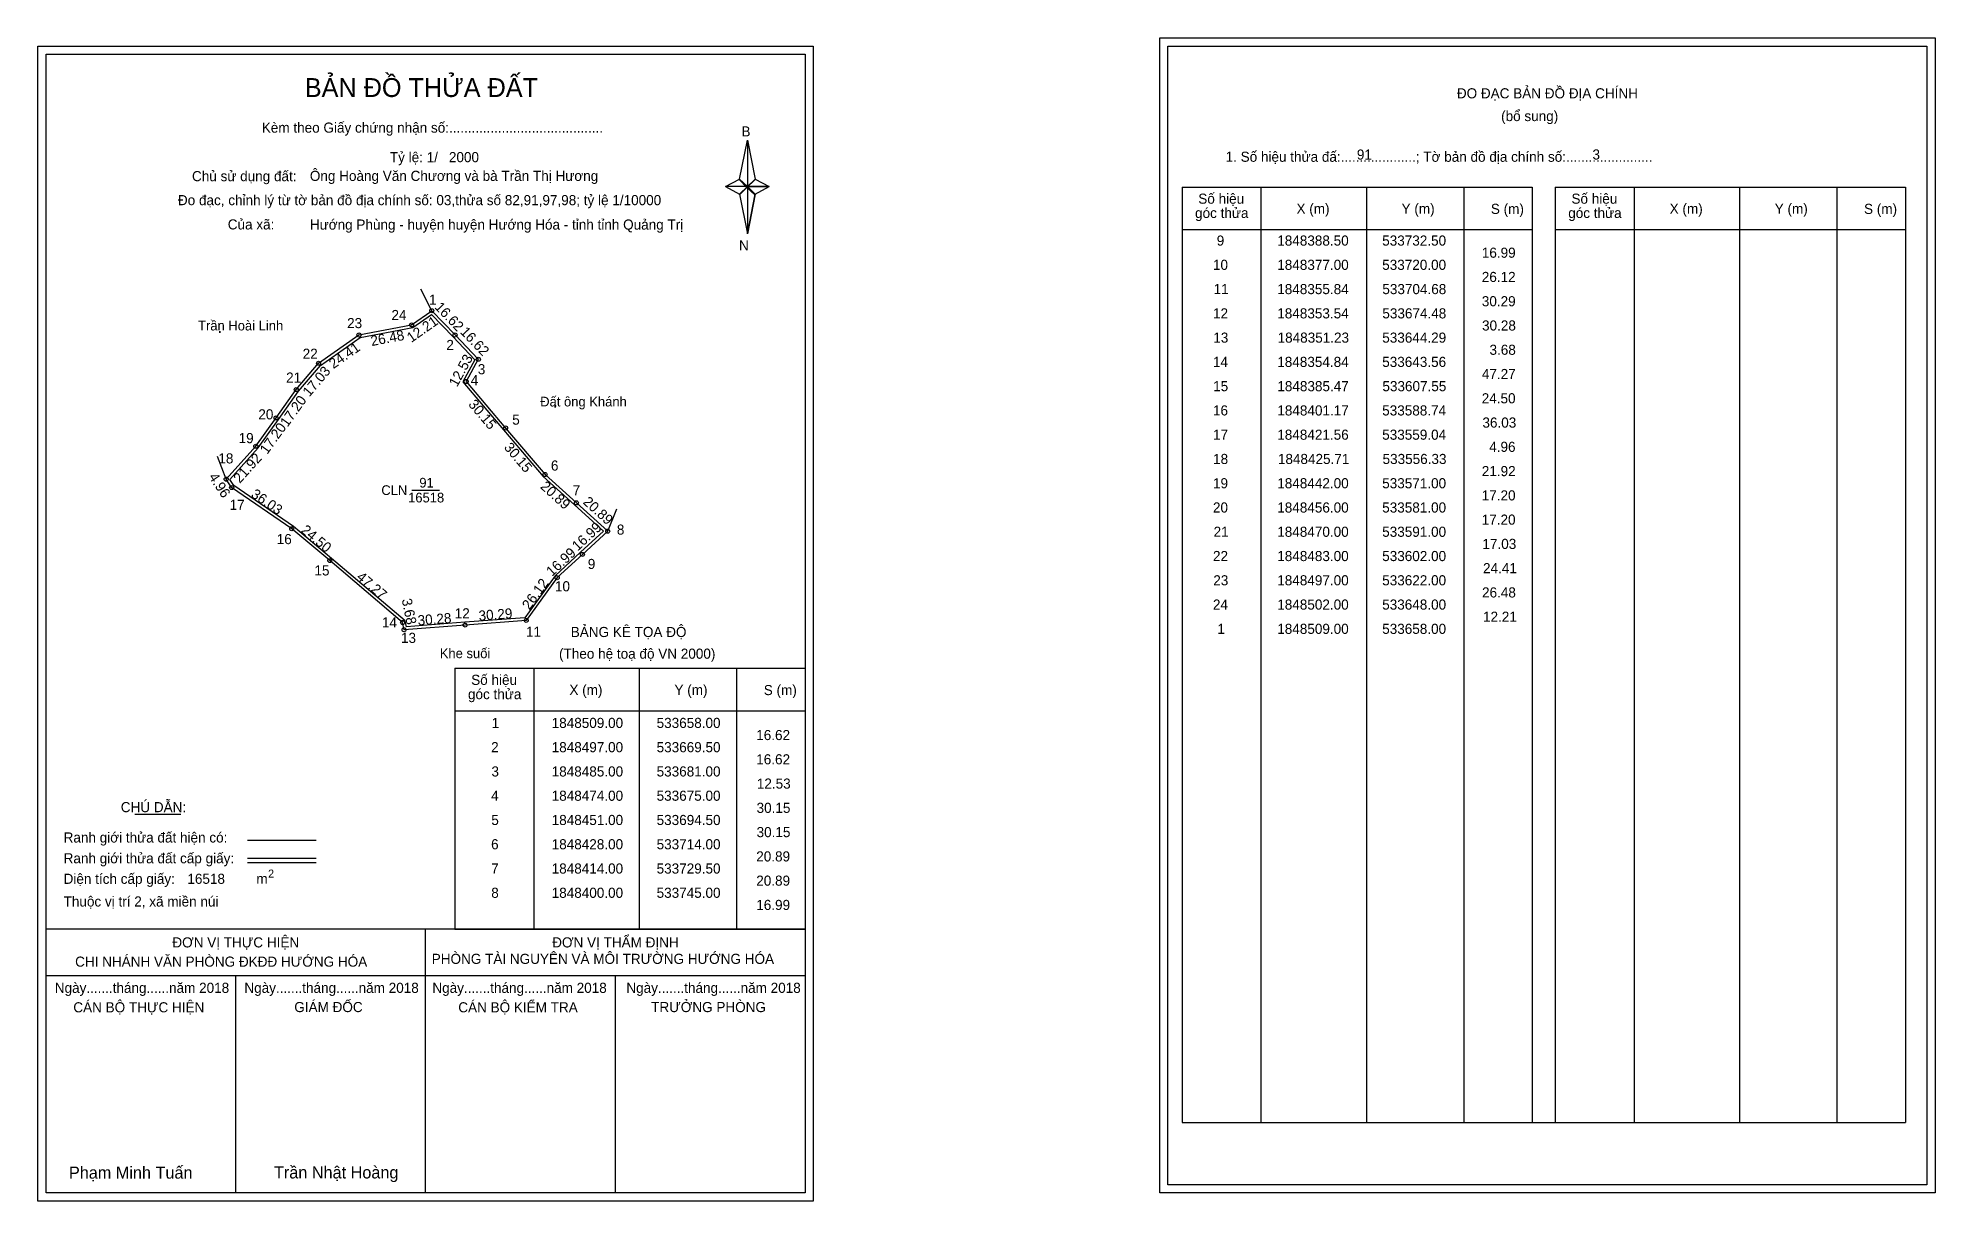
# Model space of a CAD drawing. Extents: x 533463 to 534401, y 1848069 to 1848644.
import ezdxf

# ---------------------------------------------------------------- set-up
doc = ezdxf.new("R2010")
doc.units = 0
for name, color, linetype in [('Level 1', 7, 'Continuous'), ('Level 10', 7, 'Continuous'), ('Level 11', 7, 'Continuous'), ('Level 13', 7, 'Continuous'), ('Level 22', 7, 'Continuous'), ('Level 27', 7, 'Continuous'), ('Level 3', 7, 'Continuous'), ('Level 36', 7, 'Continuous'), ('Level 49', 7, 'Continuous'), ('Level 53', 7, 'Continuous'), ('Level 55', 7, 'Continuous'), ('Level 6', 7, 'Continuous'), ('Level 60', 7, 'Continuous'), ('Level 63', 7, 'Continuous'), ('Level 9', 7, 'Continuous')]:
    doc.layers.add(name, color=color, linetype=linetype)

msp = doc.modelspace()

# ---------------------------------------------------------------- linework, layer by layer
at = {"layer": 'Level 1'}
for p, q in [((533467.26, 1848635.89), (533467.26, 1848635.89)), ((534021.9, 1848639.89), (534021.9, 1848639.89)), ((533810.1, 1848574.12), (533814.04, 1848593.4)), ((533814.04, 1848593.4), (533814.04, 1848570.36)), ((533814.04, 1848593.4), (533817.97, 1848574.12)), ((533803.21, 1848570.36), (533810.1, 1848574.12)), ((533810.1, 1848574.12), (533814.04, 1848570.36)), ((533813.74, 1848569.92), (533810.1, 1848573.69)), ((533814.04, 1848570.36), (533810.1, 1848566.68)), ((533813.74, 1848569.92), (533810.1, 1848566.24)), ((533810.1, 1848566.24), (533813.74, 1848569.92)), ((533817.68, 1848573.69), (533813.74, 1848569.92)), ((533813.74, 1848569.92), (533817.68, 1848573.69)), ((533817.68, 1848566.24), (533813.74, 1848569.92)), ((533817.97, 1848574.12), (533814.04, 1848570.36)), ((533814.04, 1848570.36), (533814.04, 1848546.96)), ((533814.04, 1848570.36), (533824.86, 1848570.36)), ((533814.04, 1848570.36), (533817.97, 1848566.68)), ((533817.97, 1848566.68), (533824.86, 1848570.36)), ((534028.97, 1848570.18), (534202.17, 1848570.18)), ((534068.15, 1848107.65), (534068.15, 1848570.18)), ((534120.29, 1848107.65), (534120.29, 1848570.18)), ((534168.24, 1848570.18), (534168.24, 1848107.65)), ((534202.17, 1848570.18), (534202.17, 1848107.65)), ((534213.48, 1848570.18), (534386.69, 1848570.18)), ((534252.66, 1848107.65), (534252.66, 1848570.18)), ((534304.81, 1848107.65), (534304.81, 1848570.18)), ((534352.75, 1848570.18), (534352.75, 1848107.65)), ((534386.69, 1848570.18), (534386.69, 1848107.65)), ((533810.1, 1848566.68), (533814.04, 1848546.96)), ((533817.97, 1848566.68), (533814.04, 1848546.96)), ((534028.97, 1848549.12), (534202.17, 1848549.12)), ((534213.48, 1848549.12), (534386.69, 1848549.12)), ((533669.45, 1848332.23), (533842.65, 1848332.23)), ((533708.63, 1848203.18), (533708.63, 1848332.23)), ((533760.77, 1848203.18), (533760.77, 1848332.23)), ((533808.71, 1848332.23), (533808.71, 1848203.18)), ((533669.45, 1848311.18), (533842.65, 1848311.18)), ((533511.09, 1848260.02), (533533.9, 1848260.02)), ((533566.82, 1848247.21), (533600.85, 1848247.21)), ((533566.82, 1848238.32), (533600.85, 1848238.32)), ((533566.82, 1848236.12), (533600.85, 1848236.12)), ((533680.91, 1848203.18), (533467.25, 1848203.18)), ((533842.65, 1848203.18), (533632.97, 1848203.18)), ((533654.95, 1848072.74), (533654.95, 1848203.18)), ((533669.45, 1848203.18), (533842.65, 1848203.18)), ((533842.65, 1848180.08), (533467.25, 1848180.08)), ((533561.1, 1848072.74), (533561.1, 1848180.08)), ((533748.8, 1848072.74), (533748.8, 1848180.08)), ((534028.97, 1848107.65), (534386.69, 1848107.65)), ((533842.65, 1848072.74), (533842.65, 1848072.74)), ((534397.3, 1848076.74), (534397.3, 1848076.74))]:
    msp.add_line(p, q, dxfattribs=at)
for points in [[(533810.1, 1848574.12), (533814.04, 1848593.4), (533814.04, 1848570.36)], [(533803.21, 1848570.36), (533810.1, 1848566.68), (533814.04, 1848570.36)], [(533814.04, 1848570.36), (533817.97, 1848574.12), (533824.86, 1848570.36)], [(533814.04, 1848570.36), (533814.04, 1848546.96), (533817.97, 1848566.68)]]:
    msp.add_lwpolyline(points, close=True, dxfattribs=at)
at = {"layer": 'Level 10'}
for points in [[(533556.33, 1848425.71), (533571, 1848442), (533581, 1848456), (533591, 1848470), (533602, 1848483), (533622, 1848497), (533648, 1848502), (533658, 1848509), (533669.5, 1848497), (533681, 1848485), (533675, 1848474), (533694.5, 1848451), (533714, 1848428), (533729.5, 1848414), (533745, 1848400), (533732.5, 1848388.5), (533720, 1848377), (533704.68, 1848355.84), (533674.48, 1848353.54), (533644.29, 1848351.23), (533643.56, 1848354.84), (533607.55, 1848385.47), (533588.74, 1848401.17), (533559.04, 1848421.56)], [(533558.09, 1848425.57), (533572.09, 1848441.12), (533582.14, 1848455.19), (533592.11, 1848469.14), (533602.95, 1848481.96), (533622.56, 1848495.68), (533648.56, 1848500.68), (533657.82, 1848507.16), (533668.49, 1848496.03), (533679.28, 1848484.77), (533673.31, 1848473.83), (533693.43, 1848450.09), (533712.99, 1848427.02), (533728.56, 1848412.96), (533742.92, 1848399.99), (533731.55, 1848389.53), (533718.95, 1848377.94), (533703.93, 1848357.19), (533674.37, 1848354.94), (533645.42, 1848352.72), (533644.84, 1848355.59), (533608.45, 1848386.54), (533589.59, 1848402.29), (533560.06, 1848422.56)]]:
    msp.add_lwpolyline(points, close=True, dxfattribs=at)
at = {"layer": 'Level 11'}
for centre in [(533658, 1848509), (533622, 1848497), (533648, 1848502), (533669.5, 1848497), (533681, 1848485), (533602, 1848483), (533591, 1848470), (533675, 1848474), (533581, 1848456), (533694.5, 1848451), (533571, 1848442), (533714, 1848428), (533556.33, 1848425.71), (533556.33, 1848425.71), (533559.04, 1848421.56), (533729.5, 1848414), (533588.74, 1848401.17), (533745, 1848400), (533607.55, 1848385.47), (533732.5, 1848388.5), (533720, 1848377), (533643.56, 1848354.84), (533674.48, 1848353.54), (533704.68, 1848355.84), (533644.29, 1848351.23)]:
    msp.add_circle(centre, 1, dxfattribs=at)
at = {"layer": 'Level 27'}
for p, q in [((533658, 1848509), (533652.63, 1848519.73)), ((533556.33, 1848425.71), (533552.02, 1848436.91)), ((533745, 1848400), (533749.54, 1848411.11))]:
    msp.add_line(p, q, dxfattribs=at)
at = {"layer": 'Level 3'}
for p, q in [((534028.97, 1848570.18), (534028.97, 1848107.65)), ((534213.48, 1848570.18), (534213.48, 1848107.65)), ((533669.45, 1848332.23), (533669.45, 1848203.18))]:
    msp.add_line(p, q, dxfattribs=at)
at = {"layer": 'Level 63'}
for points in [[(533463.25, 1848639.89), (533846.65, 1848639.89), (533846.65, 1848068.74), (533463.25, 1848068.74)], [(533467.25, 1848635.89), (533842.65, 1848635.89), (533842.65, 1848072.74), (533467.25, 1848072.74)], [(534017.91, 1848643.89), (534401.31, 1848643.89), (534401.31, 1848072.74), (534017.91, 1848072.74)], [(534021.91, 1848639.89), (534397.31, 1848639.89), (534397.31, 1848076.74), (534021.91, 1848076.74)]]:
    msp.add_lwpolyline(points, close=True, dxfattribs=at)
at = {"layer": 'Level 9'}
msp.add_line((533648.08, 1848420.28), (533661.81, 1848420.28), dxfattribs=at)

# ---------------------------------------------------------------- texts
at = {"layer": 'Level 1'}
for s, height, p in [('BẢN ĐỒ THỬA ĐẤT', 9.3313, (533595.19, 1848614.7)), ('ĐO ĐẠC BẢN ĐỒ ĐỊA CHÍNH', 5, (534164.86, 1848614.01)), ('(bổ sung)', 5, (534186.74, 1848602.77)), ('Kèm theo Giấy chứng nhận số:.........................................', 5, (533573.95, 1848597.04)), ('B', 5, (533811.12, 1848595.16)), ('1. Số hiệu thửa đấ:....................; Tờ bản đồ địa chính số:.......................', 5, (534050.52, 1848582.65)), ('Chủ sử dụng đất:', 5, (533539.43, 1848573.05)), ('Đo đạc, chỉnh lý từ tờ bản đồ địa chính số: 03,thửa số 82,91,97,98; tỷ lệ 1/10000', 5, (533532.47, 1848561.19)), ('góc thửa', 5, (534035.41, 1848554.85)), ('Số hiệu', 5, (534037, 1848561.91)), ('X (m)', 5, (534085.56, 1848556.96)), ('Y (m)', 5, (534137.52, 1848556.96)), ('S (m)', 5, (534181.67, 1848556.86)), ('góc thửa', 5, (534219.93, 1848554.85)), ('Số hiệu', 5, (534221.52, 1848561.91)), ('X (m)', 5, (534270.08, 1848556.96)), ('Y (m)', 5, (534322.03, 1848556.96)), ('S (m)', 5, (534366.19, 1848556.86)), ('Của xã:', 5, (533557.11, 1848549.19)), ('N', 5, (533809.92, 1848538.82)), ('BẢNG KÊ TỌA ĐỘ', 5, (533726.71, 1848347.64)), ('(Theo hệ toạ độ VN 2000)', 5, (533720.91, 1848336.92)), ('Số hiệu', 5, (533677.48, 1848323.97)), ('góc thửa', 5, (533675.89, 1848316.91)), ('X (m)', 5, (533726.04, 1848319.02)), ('Y (m)', 5, (533777.99, 1848319.02)), ('S (m)', 5, (533822.15, 1848318.92)), ('CHÚ DẪN:', 5, (533504.21, 1848261.03)), ('Ranh giới thửa đất hiện có:', 5, (533475.95, 1848246.03)), ('Ranh giới thửa đất cấp giấy:', 5, (533475.95, 1848235.75)), ('2', 4, (533577.06, 1848228.65)), ('Diện tích cấp giấy:', 5, (533475.95, 1848225.59)), ('m', 5, (533571.26, 1848225.63)), ('Thuộc vị trí 2, xã miền núi', 5, (533475.95, 1848214.39)), ('ĐƠN VỊ THỰC HIỆN', 5, (533529.72, 1848194.15)), ('ĐƠN VỊ THẨM ĐỊNH', 5, (533717.53, 1848194.15)), ('CHI NHÁNH VĂN PHÒNG ĐKĐĐ HƯỚNG HÓA', 5, (533481.64, 1848184.63)), ('PHÒNG TÀI NGUYÊN VÀ MÔI TRƯỜNG HƯỚNG HÓA', 5, (533657.98, 1848186.01)), ('Ngày.......tháng......năm 2018', 5, (533471.59, 1848171.68)), ('Ngày.......tháng......năm 2018', 5, (533565.33, 1848171.68)), ('Ngày.......tháng......năm 2018', 5, (533658.28, 1848171.68)), ('Ngày.......tháng......năm 2018', 5, (533754.2, 1848171.68)), ('CÁN BỘ THỰC HIỆN', 5, (533480.75, 1848162.05)), ('GIÁM ĐỐC', 5, (533590.02, 1848162.17)), ('CÁN BỘ KIỂM TRA', 5, (533671.1, 1848162.05)), ('TRƯỞNG PHÒNG', 5, (533766.48, 1848162.17)), ('Phạm Minh Tuấn', 6, (533478.57, 1848079.82)), ('Trần Nhật Hoàng', 6, (533579.96, 1848079.92))]:
    msp.add_text(s, height=height, dxfattribs=at).set_placement(p)
at = {"layer": 'Level 11'}
msp.add_text('Tỷ lệ: 1/', height=5, dxfattribs=at).set_placement((533637.27, 1848582.41))
at = {"layer": 'Level 13'}
for s, p in [('CLN', (533633.05, 1848417.88)), ('91', (533651.83, 1848421.56)), ('16518', (533646.28, 1848414.2))]:
    msp.add_text(s, height=4.8, dxfattribs=at).set_placement(p)
at = {"layer": 'Level 22'}
msp.add_text('Khe suối', height=4.8, dxfattribs=at).set_placement((533661.95, 1848337.19))
at = {"layer": 'Level 36'}
for p in [(533552.12, 1848498.05), (533717.86, 1848461.07)]:
    msp.add_text('.', height=6, dxfattribs=at).set_placement(p)
at = {"layer": 'Level 49'}
for s, rotation, p in [('12.21', 34.99202, (533647.86, 1848493.02)), ('16.62', 313.78112, (533659.09, 1848510.46)), ('26.48', 10.88553, (533628.29, 1848491.49)), ('16.62', 313.78112, (533671.69, 1848498.24)), ('24.41', 34.99202, (533609.35, 1848480.09)), ('12.53', 61.38954, (533670.51, 1848470.98)), ('17.03', 49.76364, (533597.46, 1848466.13)), ('17.20', 54.46232, (533586.62, 1848451.15)), ('30.15', 310.29215, (533675.78, 1848462.53)), ('17.20', 54.46232, (533576.62, 1848437.65)), ('21.92', 47.9953, (533563.11, 1848423.38)), ('30.15', 310.29215, (533693.41, 1848441.24)), ('4.96', 303.14502, (533547.48, 1848426.85)), ('36.03', 325.52916, (533568.2, 1848417.21)), ('20.89', 317.91084, (533711.28, 1848421.57)), ('20.89', 317.91084, (533732.38, 1848413.95)), ('24.50', 320.14952, (533592.89, 1848399.79)), ('16.99', 42.61406, (533730.11, 1848389.91)), ('16.99', 42.61406, (533717.38, 1848377.32)), ('47.27', 319.61561, (533620.39, 1848376.65)), ('26.12', 54.09518, (533706.26, 1848360.75)), ('3.68', 281.43197, (533643.09, 1848366.17)), ('30.28', 4.37548, (533651.19, 1848353.36)), ('30.29', 4.35518, (533681.33, 1848355.67))]:
    msp.add_text(s, height=5, rotation=rotation, dxfattribs=at).set_placement(p)
at = {"layer": 'Level 53'}
for s, p in [('9', (534046.12, 1848541.2)), ('1848388.50', (534076.05, 1848541.2)), ('533732.50', (534127.94, 1848541.2)), ('10', (534044.25, 1848529.2)), ('1848377.00', (534076.05, 1848529.2)), ('533720.00', (534127.94, 1848529.2)), ('16.99', (534177.2, 1848535.2)), ('26.12', (534177.19, 1848523.2)), ('11', (534044.57, 1848517.2)), ('1848355.84', (534076.05, 1848517.2)), ('533704.68', (534128.02, 1848517.2)), ('30.29', (534177.2, 1848511.2)), ('12', (534044.27, 1848505.2)), ('1848353.54', (534076.05, 1848505.2)), ('533674.48', (534128.02, 1848505.2)), ('30.28', (534177.31, 1848499.2)), ('13', (534044.42, 1848493.2)), ('1848351.23', (534076.23, 1848493.2)), ('533644.29', (534127.97, 1848493.2)), ('14', (534044.24, 1848481.2)), ('1848354.84', (534076.05, 1848481.2)), ('533643.56', (534127.95, 1848481.2)), ('3.68', (534181, 1848487.2)), ('47.27', (534177.22, 1848475.2)), ('15', (534044.36, 1848469.2)), ('1848385.47', (534076.09, 1848469.2)), ('533607.55', (534128.05, 1848469.2)), ('24.50', (534177.15, 1848463.2)), ('16', (534044.26, 1848457.2)), ('1848401.17', (534076.09, 1848457.2)), ('533588.74', (534127.94, 1848457.2)), ('17', (534044.28, 1848445.2)), ('1848421.56', (534076.06, 1848445.2)), ('533559.04', (534127.94, 1848445.2)), ('36.03', (534177.5, 1848451.2)), ('4.96', (534180.86, 1848439.2)), ('18', (534044.32, 1848433.2)), ('1848425.71', (534076.37, 1848433.2)), ('533556.33', (534128.12, 1848433.2)), ('21.92', (534177.19, 1848427.2)), ('19', (534044.27, 1848421.2)), ('1848442.00', (534076.05, 1848421.2)), ('533571.00', (534127.94, 1848421.2)), ('17.20', (534177.15, 1848415.2)), ('20', (534044.25, 1848409.2)), ('1848456.00', (534076.05, 1848409.2)), ('533581.00', (534127.94, 1848409.2)), ('21', (534044.57, 1848397.2)), ('1848470.00', (534076.05, 1848397.2)), ('533591.00', (534127.94, 1848397.2)), ('17.20', (534177.15, 1848403.2)), ('17.03', (534177.5, 1848391.2)), ('22', (534044.27, 1848385.2)), ('1848483.00', (534076.05, 1848385.2)), ('533602.00', (534127.94, 1848385.2)), ('24.41', (534177.79, 1848379.2)), ('23', (534044.42, 1848373.2)), ('1848497.00', (534076.05, 1848373.2)), ('533622.00', (534127.94, 1848373.2)), ('24', (534044.24, 1848361.2)), ('1848502.00', (534076.05, 1848361.2)), ('533648.00', (534127.94, 1848361.2)), ('26.48', (534177.31, 1848367.2)), ('1', (534046.41, 1848349.2)), ('1848509.00', (534076.05, 1848349.2)), ('533658.00', (534127.94, 1848349.2)), ('12.21', (534177.79, 1848355.2)), ('1', (533687.64, 1848302.68)), ('1848509.00', (533717.28, 1848302.68)), ('533658.00', (533769.17, 1848302.68)), ('16.62', (533818.42, 1848296.68)), ('2', (533687.34, 1848290.68)), ('1848497.00', (533717.28, 1848290.68)), ('533669.50', (533769.17, 1848290.68)), ('16.62', (533818.42, 1848284.68)), ('3', (533687.5, 1848278.68)), ('1848485.00', (533717.28, 1848278.68)), ('533681.00', (533769.17, 1848278.68)), ('4', (533687.32, 1848266.68)), ('1848474.00', (533717.28, 1848266.68)), ('533675.00', (533769.17, 1848266.68)), ('12.53', (533818.73, 1848272.68)), ('30.15', (533818.6, 1848260.68)), ('5', (533687.43, 1848254.68)), ('1848451.00', (533717.28, 1848254.68)), ('533694.50', (533769.17, 1848254.68)), ('30.15', (533818.6, 1848248.68)), ('6', (533687.33, 1848242.68)), ('1848428.00', (533717.28, 1848242.68)), ('533714.00', (533769.17, 1848242.68)), ('20.89', (533818.43, 1848236.68)), ('7', (533687.35, 1848230.68)), ('1848414.00', (533717.28, 1848230.68)), ('533729.50', (533769.17, 1848230.68)), ('8', (533687.4, 1848218.68)), ('1848400.00', (533717.28, 1848218.68)), ('533745.00', (533769.17, 1848218.68)), ('20.89', (533818.43, 1848224.68)), ('16.99', (533818.43, 1848212.68))]:
    msp.add_text(s, height=5, dxfattribs=at).set_placement(p)
at = {"layer": 'Level 55'}
for s, height, p in [('1', 0.8, (533657.78, 1848509)), ('0', 0.22, (533657.92, 1848508.78)), ('0', 0.22, (533657.92, 1848508.78)), ('0', 0.22, (533657.92, 1848508.78)), ('0', 0.22, (533657.92, 1848508.78)), ('23', 0.8, (533621.46, 1848497)), ('0', 0.22, (533621.92, 1848496.78)), ('0', 0.22, (533621.92, 1848496.78)), ('24', 0.8, (533647.43, 1848502)), ('0', 0.22, (533647.92, 1848501.78)), ('0', 0.22, (533647.92, 1848501.78)), ('2', 0.8, (533669.23, 1848497)), ('0', 0.22, (533669.42, 1848496.78)), ('0', 0.22, (533669.42, 1848496.78)), ('3', 0.8, (533680.75, 1848485)), ('22', 0.8, (533601.43, 1848483)), ('0', 0.22, (533601.92, 1848482.78)), ('0', 0.22, (533601.92, 1848482.78)), ('0', 0.22, (533680.92, 1848484.78)), ('0', 0.22, (533680.92, 1848484.78)), ('21', 0.8, (533590.48, 1848470)), ('0', 0.22, (533590.92, 1848469.78)), ('0', 0.22, (533590.92, 1848469.78)), ('4', 0.8, (533674.72, 1848474)), ('0', 0.22, (533674.92, 1848473.78)), ('0', 0.22, (533674.92, 1848473.78)), ('20', 0.8, (533580.43, 1848456)), ('0', 0.22, (533580.92, 1848455.78)), ('0', 0.22, (533580.92, 1848455.78)), ('5', 0.8, (533694.24, 1848451)), ('0', 0.22, (533694.42, 1848450.78)), ('0', 0.22, (533694.42, 1848450.78)), ('19', 0.8, (533570.43, 1848442)), ('0', 0.22, (533570.92, 1848441.78)), ('0', 0.22, (533570.92, 1848441.78)), ('18', 0.8, (533555.77, 1848425.71)), ('0', 0.22, (533556.25, 1848425.49)), ('0', 0.22, (533556.25, 1848425.49)), ('17', 0.8, (533558.48, 1848421.56)), ('6', 0.8, (533713.73, 1848428)), ('0', 0.22, (533713.92, 1848427.78)), ('0', 0.22, (533713.92, 1848427.78)), ('7', 0.8, (533729.23, 1848414)), ('0', 0.22, (533729.42, 1848413.78)), ('0', 0.22, (533729.42, 1848413.78)), ('16', 0.8, (533588.17, 1848401.17)), ('8', 0.8, (533744.74, 1848400)), ('0', 0.22, (533744.92, 1848399.78)), ('0', 0.22, (533744.92, 1848399.78)), ('15', 0.8, (533607, 1848385.47)), ('9', 0.8, (533732.23, 1848388.5)), ('10', 0.8, (533719.43, 1848377)), ('14', 0.8, (533642.99, 1848354.84)), ('12', 0.8, (533673.91, 1848353.54)), ('11', 0.8, (533704.16, 1848355.84)), ('13', 0.8, (533643.75, 1848351.23))]:
    msp.add_text(s, height=height, dxfattribs=at).set_placement(p)
at = {"layer": 'Level 6'}
for s, p in [('91', (534115.42, 1848583.73)), ('3', (534231.91, 1848583.77)), ('Ông Hoàng Văn Chương và bà Trần Thị Hương', (533597.7, 1848573.19)), ('2000', (533666.46, 1848582.45)), ('Hướng Phùng - huyện huyện Hướng Hóa - tỉnh tỉnh Quảng Trị', (533597.73, 1848549.11)), ('16518', (533537.14, 1848225.6))]:
    msp.add_text(s, height=5, dxfattribs=at).set_placement(p)
at = {"layer": 'Level 60'}
for s, p in [('Trần Hoài Linh', (533542.42, 1848499.25)), ('Đất ông Khánh', (533711.6, 1848461.67))]:
    msp.add_text(s, height=4.8, dxfattribs=at).set_placement(p)
at = {"layer": 'Level 9'}
for s, p in [('1', (533656.63, 1848511.98)), ('23', (533616.12, 1848500.39)), ('24', (533638.05, 1848504.38)), ('2', (533665.19, 1848489.57)), ('22', (533594.15, 1848485.23)), ('21', (533585.97, 1848473.45)), ('4', (533677.26, 1848472.15)), ('3', (533680.75, 1848477.59)), ('20', (533572.23, 1848455.27)), ('5', (533697.78, 1848452.64)), ('19', (533562.47, 1848443.51)), ('18', (533552.46, 1848433.49)), ('6', (533716.89, 1848429.95)), ('7', (533727.68, 1848417.73)), ('17', (533558.01, 1848410.53)), ('8', (533749.51, 1848398.27)), ('16', (533581.32, 1848393.57)), ('15', (533599.98, 1848378.08)), ('9', (533735.14, 1848381.29)), ('10', (533718.89, 1848370.25)), ('14', (533633.33, 1848352.36)), ('12', (533669.33, 1848356.88)), ('13', (533642.77, 1848344.73)), ('11', (533704.56, 1848347.75))]:
    msp.add_text(s, height=5, dxfattribs=at).set_placement(p)

doc.saveas('drawing.dxf')
